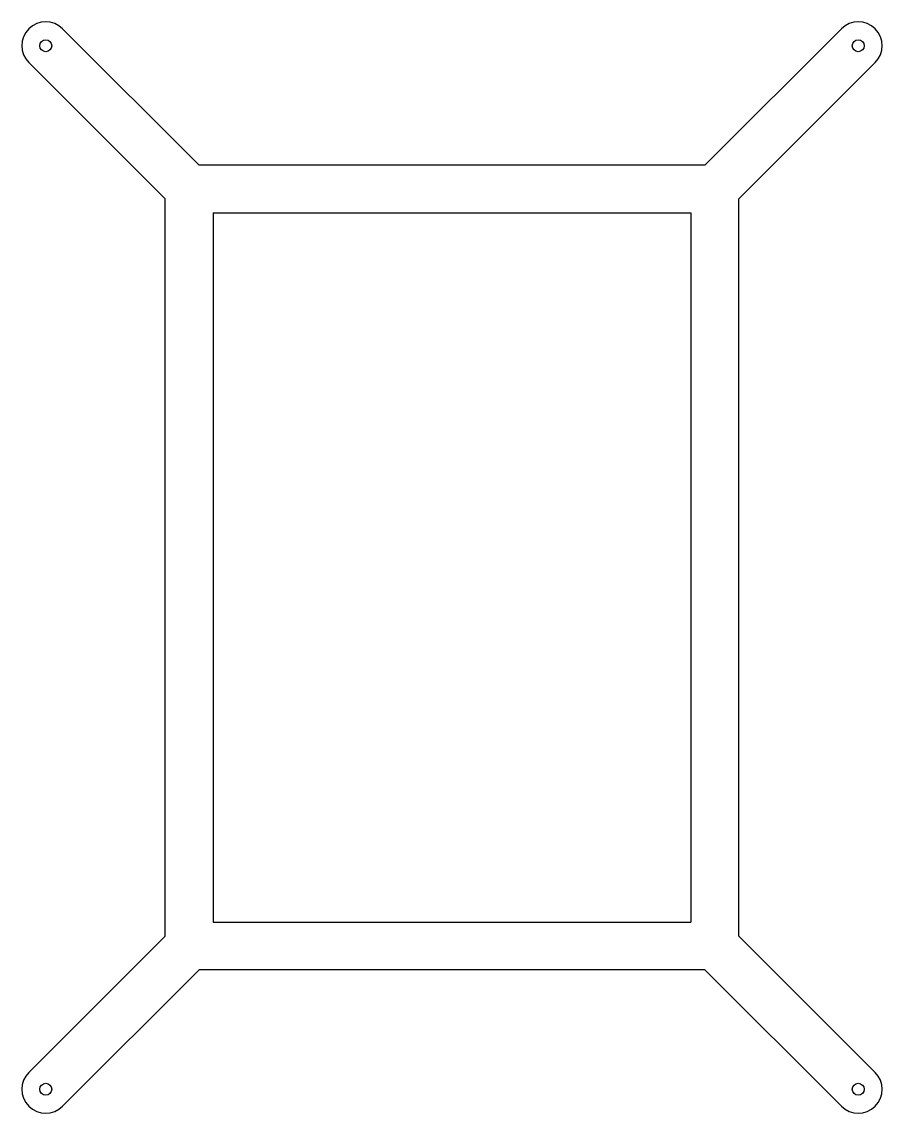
# Model space of a CAD drawing. Header units: millimetres. Extents: x -90 to 90, y -114 to 114.
import ezdxf

# ---------------------------------------------------------------- set-up
doc = ezdxf.new("R2010")
doc.units = ezdxf.units.MM

msp = doc.modelspace()

# ---------------------------------------------------------------- linework, layer by layer
at = {"color": 7, "linetype": 'Continuous', "lineweight": 25}
for p, q in [((-81.46, 112.73), (-52.93, 84.19)), ((81.46, 112.73), (52.93, 84.19)), ((-60, 77.12), (-88.54, 105.66)), ((60, 77.12), (88.54, 105.66)), ((52.93, 84.19), (-52.93, 84.19)), ((-60, -77.12), (-60, 77.12)), ((60, -77.12), (60, 77.12)), ((-50, 74.19), (50, 74.19)), ((-50, 74.19), (-50, -74.19)), ((50, 74.19), (50, -74.19)), ((-50, -74.19), (50, -74.19)), ((-60, -77.12), (-88.54, -105.66)), ((60, -77.12), (88.54, -105.66)), ((-81.46, -112.73), (-52.93, -84.19)), ((52.93, -84.19), (-52.93, -84.19)), ((81.46, -112.73), (52.93, -84.19))]:
    msp.add_line(p, q, dxfattribs=at)
for centre in [(-85, 109.19), (85, 109.19), (-85, -109.19), (85, -109.19)]:
    msp.add_circle(centre, 1.25, dxfattribs=at)
for centre, start, end in [((-85, 109.19), 45, 225), ((85, 109.19), 315, 135), ((-85, -109.19), 135, 315), ((85, -109.19), 225, 45)]:
    msp.add_arc(centre, 5, start, end, dxfattribs=at)

doc.saveas('drawing.dxf')
